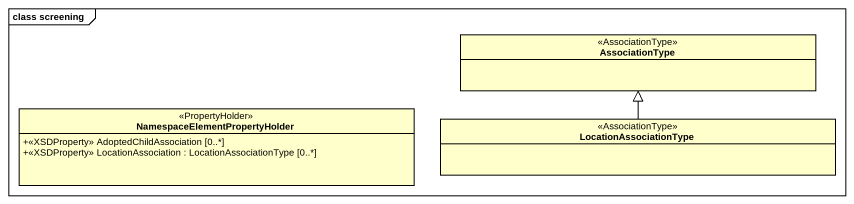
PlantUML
@startuml
mainframe class screening
hide circle
hide empty members
skinparam classAttributeIconSize 0
class AssociationType <<AssociationType>>
class "NamespaceElementPropertyHolder" as NamespaceElementPropertyHold <<PropertyHolder>> {
  +<<XSDProperty>> AdoptedChildAssociation [0..*]
  +<<XSDProperty>> LocationAssociation : LocationAssociationType [0..*]
}
class LocationAssociationType <<AssociationType>>
LocationAssociationType -up-|> AssociationType
@enduml
